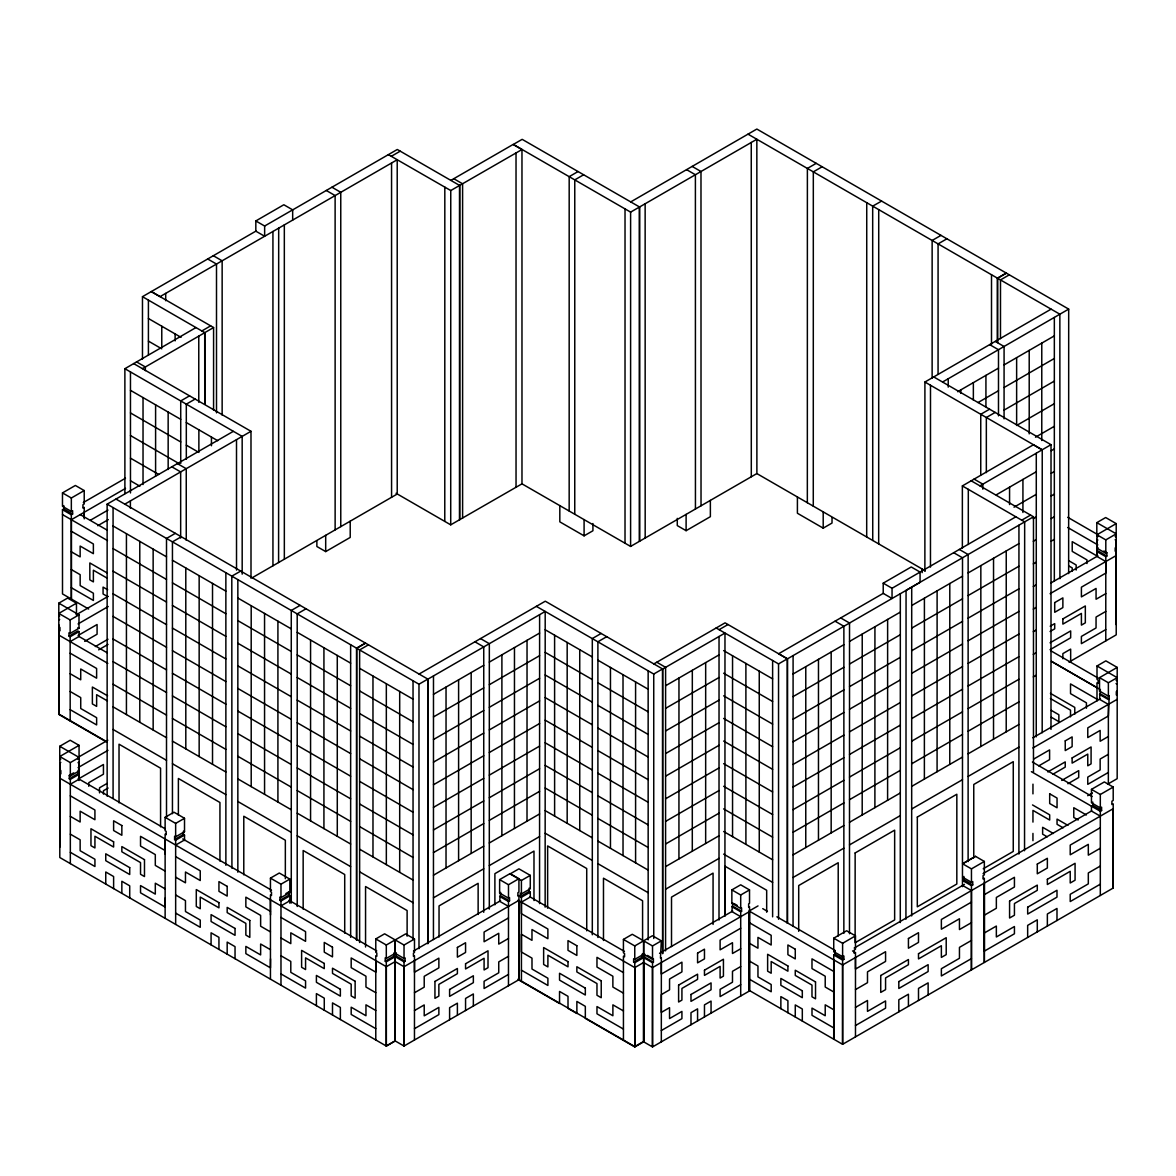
<?xml version="1.0" encoding="UTF-8"?>
<svg xmlns="http://www.w3.org/2000/svg" width="1176" height="1176" viewBox="0 0 1176 1176"><rect width="100%" height="100%" fill="white"/><g stroke="black" fill="none" stroke-linecap="round" stroke-linejoin="round"><path stroke-width="1.5" d="M142.472 359.121L142.472 296.675L256.177 230.966M148.411 355.034L148.411 300.101M161.773 347.082L161.773 326.222M175.121 340.878L175.121 333.925M252.311 577.695L397.223 494.038L397.209 159.745L160.054 296.631L151.234 291.545L213.591 327.545L204.771 332.646L204.756 404.265L204.712 332.705L142.428 368.647M213.576 410.189L213.591 327.545M508.473 985.738L508.488 901.507L509.531 900.904L509.531 897.553L508.488 898.155L499.624 893.04L499.624 879.619L510.075 873.592L518.925 878.692L518.925 892.114L517.881 892.716L517.881 896.083L518.925 895.48L518.925 979.696L404.03 1046.037L395.165 1040.922L395.18 956.705M396.224 956.103L396.224 952.751L386.301 958.44L385.243 957.823L385.243 961.189L386.301 961.792L396.224 956.103L405.073 961.218L404.03 961.821L404.03 1046.052L404.03 966.716L395.165 961.6L386.301 966.687L386.301 1046.037L395.165 1040.922L395.151 956.676M405.073 961.218L405.073 957.867L404.03 958.469L404.03 945.048L384.625 933.817L375.776 938.933L375.776 952.354L376.82 952.957L376.82 956.323L375.776 955.706L375.776 972.155L351.183 957.955L351.183 967.672L365.956 976.212L365.956 987.032L375.776 992.691M414.466 1040.01L414.481 960.674M375.776 938.933L386.301 945.019L405.632 933.906L414.481 939.007L414.481 952.428L413.438 953.03L413.438 956.397L414.481 955.794L414.481 972.229L438.868 958.146L438.868 967.863L424.213 976.33L424.213 987.149L414.481 992.764M427.858 943.622L427.902 679.14L545.194 611.447L545.149 907.152M433.444 939.506L433.488 675.921M439.03 937.037L439.045 905.902L478.132 883.323L478.132 914.472M444.778 521.409L444.822 187.116M446.027 867.947L446.042 687.063M449.6 1019.739L449.6 1007.67L457.39 1003.172L457.39 1015.226M521.982 483.836L450.717 524.834L450.761 190.541L521.968 149.543L521.982 483.836L630.601 546.428L756.888 473.546L756.844 139.253L639.553 206.991L522.159 139.341L513.324 144.428L630.615 212.121L639.45 207.035L639.435 541.327M458.596 860.7L458.611 679.816M459.537 519.733L459.581 185.455M465.564 1010.522L465.564 998.453L473.355 993.955L473.355 1006.009M471.164 853.438L471.179 672.554M483.718 912.297L483.748 646.903L474.928 641.817M489.304 909.077L489.334 643.684L480.514 638.583M494.89 904.8L494.89 873.665L533.992 851.086L533.977 900.551M499.624 893.04L500.667 892.437L499.624 901.286L508.488 906.387M501.873 835.71L501.902 654.826M508.488 898.155L508.488 884.734L518.925 878.692M514.441 828.463L514.471 647.579M527.01 821.201L527.039 640.317M539.563 903.624L539.608 614.666M559.82 505.577L559.82 521.85L584.09 535.844L592.924 530.758L592.924 523.526M569.169 510.972L569.184 176.665L578.004 171.564M574.755 514.191L574.77 179.884L583.59 174.798M584.09 535.844L584.09 519.586M625.015 543.209L625.029 208.902M630.601 546.428L630.615 212.121M740.704 996.013L740.704 911.782L741.586 911.282L741.586 907.931L740.704 908.431L731.854 903.315L731.854 889.894L740.674 884.808L749.524 889.923L749.524 903.344L748.642 903.844L748.642 907.21L749.524 906.696L749.524 990.927L652.518 1046.934L643.654 1041.818L643.654 957.602L643.639 1041.833L634.79 1046.934L585.339 1018.387L585.325 1006.333L576.872 1001.438L576.872 1013.506L568.008 1008.391L568.008 996.322L559.541 991.442L559.541 1003.495L518.601 979.858M643.654 954.25L643.654 940.829L643.625 954.25L634.761 959.366L633.629 958.705L633.629 962.071L634.761 962.718L644.536 957.088L653.4 962.203L652.518 962.718L642.493 956.955L633.629 962.071M644.536 957.088L644.536 953.736M652.518 962.718L652.504 1046.949L652.504 967.613L643.639 962.497L634.775 967.598L634.79 1046.596L643.639 1041.48M642.493 956.955L642.493 953.589L652.518 959.366L652.518 945.945L661.338 940.844L652.474 935.728L634.761 945.945L623.427 939.403L632.276 934.288L652.518 945.945M653.4 962.203L653.4 958.852L647.491 955.441M661.324 1041.848L661.338 962.512M661.338 940.844L660.456 958.131L661.338 957.617L661.338 974.066L681.933 962.174L681.933 971.89L669.556 979.035L669.556 989.854L661.338 994.602L661.338 1012.389L669.556 1007.656L669.541 1018.563L681.918 1011.419L681.918 1018.651L661.324 1030.543M724.93 915.913L724.975 633.07L662.676 669.026L662.661 953.692L662.558 668.938L545.282 601.201L419.068 674.054M665.572 950.855L665.601 667.336L656.781 662.235M671.511 946.577L671.511 897.112L713.068 873.121L713.068 924.424M678.934 858.906L678.964 678.023M690.988 1024.722L690.988 1012.668L697.574 1008.861L697.574 1020.93M692.296 851.203L692.326 670.32M704.468 1016.946L704.468 1004.877L711.054 1001.085L711.054 1013.139M705.659 843.486L705.673 662.602M719.006 920.014L719.036 636.495M731.854 903.315L732.736 902.815L731.854 911.562L740.704 916.677M740.704 908.431L740.704 895.01L749.524 889.923M883.558 593.189L778.615 653.753L787.45 658.854L787.405 923.336L787.376 658.81L725.077 622.854L653.856 663.925M793.05 926.423L793.094 655.591M797.416 496.992L797.402 513.25L823.2 528.142L832.02 523.055L832.035 517.631M798.695 931.333L798.71 885.543L838.209 862.728L838.209 936.008M805.766 847.543L805.78 666.66M807.339 502.725L807.383 168.433L816.203 163.346M813.278 506.15L813.322 171.858L822.142 166.772M818.467 840.223L818.481 659.339M823.2 528.142L823.2 511.883M831.167 832.887L831.182 652.004M758.02 905.917L749.171 911.033L749.171 990.368L842.589 1044.303L842.604 960.072L843.883 959.337L843.883 955.97L842.604 956.72L833.74 951.605L835.033 950.87L835.033 954.221L833.74 954.956L833.74 1039.187L833.725 959.851M833.74 951.605L833.74 938.183L846.632 930.745L855.481 935.861L855.481 949.282L854.202 950.017L854.188 953.383L855.481 952.633L852.527 950.928M842.604 956.72L842.604 943.299L833.74 938.183M843.853 933.362L843.883 626.279L835.063 621.178M849.484 933.729L849.528 623.015L840.708 617.929M855.481 1036.864L855.481 957.529M855.481 952.633L855.481 969.083L885.572 951.707L885.572 961.424L867.491 971.861L867.491 982.68L855.481 989.604M862.199 814.968L862.228 634.085M866.697 537.006L866.741 202.713M872.739 540.475L872.68 206.138L881.603 201.096M874.9 807.647L874.929 626.764M878.678 543.9L878.722 209.607M787.45 658.854L920.073 582.311L920.073 572.08L911.238 566.979L883.22 583.164L883.22 593.395L892.04 598.481L892.055 588.265L1015.77 516.867M887.601 800.312L887.63 619.429M898.817 1011.845L898.817 999.776L908.431 994.22L908.431 1006.288M900.287 922.543L900.331 593.704M905.932 919.206L906.064 590.367L1033.483 516.779L971.111 480.764M911.665 915.942L911.709 587.118M918.5 1000.467L918.5 988.413L928.129 982.857L928.129 994.911M922.175 572.639L922.175 569.022M924.38 779.071L924.409 598.187M924.88 571.213L924.909 382.024L1051.109 309.141M930.466 567.097L930.495 385.258M932.127 378.216L932.142 240.463L940.976 235.376M937.081 771.735L937.11 590.852M938.066 374.306L938.08 243.902L946.915 238.801M948.223 387.125L948.223 378.76M949.782 764.4L949.796 583.516M960.792 393.372L960.792 389.903M962.365 548.369L962.365 485.923L1033.395 444.807L1042.23 449.908L1042.186 732.751M962.468 886.63L962.512 557.791L953.677 552.691M963.894 879.81L963.894 876.458L962.6 877.193L971.464 882.309L972.743 881.574L972.743 884.925L971.45 885.675L962.6 880.559L963.894 879.81L972.743 884.925M968.113 861.611L968.142 554.543L959.322 549.442M968.304 544.459L968.304 489.348M971.45 885.675L971.45 969.891L971.45 890.555L962.585 885.44M971.464 882.309L971.45 868.888L962.6 863.787L975.492 856.334L984.341 861.449L984.341 874.87L983.048 875.62L983.048 878.972L984.341 878.222L984.341 962.453L984.327 883.117L984.341 950.767M973.361 400.031L973.361 382.641M973.757 857.76L973.757 784.48L1013.271 761.666L1013.256 851.439L983.239 868.77M980.755 474.898L980.755 414.29L989.589 409.189M980.828 746.481L980.843 565.612M982.857 489.187L982.857 484.174L974.037 479.073M985.929 406.69L985.929 375.379M986.341 472.62L986.341 417.509L995.175 412.423M991.5 344.553L991.515 274.758M993.529 739.16L993.544 558.277M997.439 342.466L997.454 278.183L1006.274 273.082M997.571 342.525L997.571 278.227L1006.391 273.141M998.483 415.848L998.497 349.728L989.663 344.627M1000.482 338.688L1000.497 279.917L1009.317 274.831M1004.069 418.818L1004.083 346.494L995.249 341.407M1006.215 731.825L1006.244 550.941M1009.567 504.548L1009.567 487.158M1016.637 357.636L1016.637 425.462L1054.343 403.691M1018.901 854.055L1018.945 525.216M1022.929 512.486L1022.929 479.44M1024.546 850.718L1024.663 521.879L962.365 485.923M1027.662 937.434L1027.662 925.38L1037.291 919.823L1037.291 931.877M1029.206 433.87L1029.206 350.389M1032.94 840.649L1032.954 833.402M1032.954 822.097L1032.954 810.396L1049.683 820.054L1049.683 814.836L1032.528 804.943M1032.954 793.873L1032.969 784.157M1033.469 772.103L1033.483 516.779M1036.247 736.852L1036.291 453.333M1041.774 440.515L1041.774 343.127M1047.36 926.056L1047.36 914.002L1056.989 908.445L1056.989 920.499M1050.991 729.37L1051.021 444.675L933.729 376.937M1054.328 581.032L1054.343 317.476M1059.914 578.71L1059.855 314.198L748.01 134.152L630.718 201.904M1062.869 658.78L1062.869 653.606L1070.66 649.108L1070.66 661.162M1068.646 573.594L1068.69 309.112L756.844 129.051L748.01 134.152M1070.513 716.845L1070.513 710.157L1050.403 698.544M1074.776 714.17L1074.776 707.408L1050.403 693.34M1086.418 708.231L1086.433 702.822L1070.527 693.649L1070.527 683.932L1096.987 699.205M749.185 990.368L749.171 979.064L771.191 991.765L771.191 984.533L757.961 976.888L757.961 965.981L749.171 960.91L749.171 943.123L757.947 948.194L757.947 937.375L771.177 945.019L771.177 935.302L749.171 922.587L749.171 911.033L842.589 964.967L842.604 1044.303L1113.202 888.042L1113.202 803.825L1111.908 804.56L1111.908 801.209L1113.202 800.459L1113.202 787.053L1104.352 781.937L1091.46 789.375L1091.46 802.796L1100.31 807.912L1101.603 807.162L1101.603 810.514L1100.31 811.264L1031.381 771.691M1101.603 810.514L1092.754 805.398L1092.754 802.047M1103.897 551L1106.851 552.705L1106.851 556.057L1097.987 550.941L1096.943 551.544L1096.943 556.439L1105.793 561.54L1105.778 640.891M1106.851 552.705L1105.807 553.308L1096.943 548.192L1096.943 534.771L1116.2 523.614L1105.675 517.528L1096.811 522.644L1096.811 536.065L1097.87 536.668M1096.987 700.955L1097.002 682.756L1098.134 683.418L1098.134 680.051L1097.002 679.405L1097.002 665.984L1105.852 660.868L1117.2 667.409L1117.171 778.674L1107.63 784.186M1108.365 736.499L1100.148 741.247L1100.148 730.428L1087.771 737.572L1087.785 727.856L1108.38 715.978L1109.262 695.663L1108.38 696.177L1099.516 691.062L1100.398 690.547L1099.516 699.308L1108.38 704.409L1108.351 783.76M1099.516 691.062L1099.531 677.641L1117.2 667.409M1100.31 895.48L1100.31 811.264M1100.31 807.912L1100.31 794.491L1091.46 789.375M1106.851 556.057L1105.807 556.66L1105.793 573.109L1081.405 587.177L1081.405 596.894L1096.061 588.441L1096.061 599.245L1105.793 593.63M1105.807 553.308L1105.807 539.887L1116.245 533.845L1107.395 528.744M1108.38 696.177L1108.38 682.756L1117.2 677.655L1097.002 665.984M1116.245 533.845L1116.215 634.864L1068.999 662.117M78.983 780.497L79.057 767.017M84.187 517.293L84.231 512.236M165.125 906.652L165.199 898.038M270.451 967.451L270.524 958.837M255.824 220.941L264.644 226.027L264.644 236.258L255.824 231.172L255.824 220.941L283.842 204.756L292.662 209.857L292.677 220.088M264.644 226.027L292.662 209.857M292.956 209.725L397.297 149.484L459.684 185.485L459.698 519.792M391.387 156.261L400.222 151.175M450.849 180.398L513.148 144.442L521.968 149.543M124.891 493.597L124.877 368.705L195.892 327.604M201.846 330.956L210.666 325.855M189.556 395.842L180.722 400.942L180.737 463.388M195.142 399.061L186.308 404.162L186.322 459.257M72.618 514.044L63.769 508.929L62.475 509.678L71.339 514.794L72.618 514.044L72.618 510.693L71.339 511.428L62.475 506.327L62.475 492.906L75.367 485.467L84.216 490.568L84.216 503.99L82.937 504.739L82.937 508.091L84.216 507.356L84.231 518.851M62.475 492.906L71.339 498.007L84.216 490.568M83.32 502.549L125.494 478.206M125.523 488.393L71.354 519.719L71.368 599.054M107.148 796.167L107.134 504.151L233.274 431.371M90.567 520.145L107.986 510.075M133.594 363.56L250.988 431.298L124.803 504.151M97.74 525.716L108.295 519.616M175.327 533.345L166.507 538.446L166.507 817.599M106.707 742.056L58.844 714.42L58.8 603.156L67.62 598.07L76.469 603.185L76.469 614.93M181.266 536.77L172.446 541.871L172.446 813.689M76.469 603.185L58.8 613.416L70.148 619.958L70.148 633.379L78.998 628.263L78.998 614.842L58.8 603.156M58.8 616.591L59.682 616.077M58.8 619.943L59.682 619.429M76.308 614.739L108.118 596.379M70.148 619.958L78.998 614.842M78.072 623.927L108.236 606.522M70.178 720.962L70.148 636.745L69.017 636.084L77.866 630.968L78.998 631.63L78.998 636.51L70.148 641.626M70.148 636.745L78.998 631.63M78.072 635.496L97.079 624.515L97.079 634.231L84.701 641.376M95.344 646.55L107.986 639.244M98.652 649.843L108.03 644.433M240.727 571.095L231.804 576.152L231.922 868.211M316.873 541.078L316.873 546.502L325.693 551.588L350.213 537.432L350.213 521.174M300.101 605.375L291.266 610.476L291.281 903.05M60.799 759.093L59.755 759.696L59.755 746.275L70.192 740.248L79.057 745.349L79.057 758.77L78.013 759.373M306.039 608.8L297.205 613.901L297.219 906.475M79.057 745.349L68.605 751.39L59.755 746.275M395.165 1040.907L386.301 1046.037L59.8 857.524L59.8 756.506L68.649 751.405L79.189 757.476L79.189 770.897L70.325 776.013L69.281 775.41L69.281 778.762L70.325 779.365L79.189 774.264L79.189 779.144L70.325 784.26M60.799 762.445L59.755 763.048L59.77 847.293M78.028 757.388L107.795 740.204M59.8 756.506L70.325 762.592L79.189 757.476M78.013 762.739L79.057 762.136L79.057 778.585L103.444 764.503L103.444 774.205L88.788 782.672L88.788 786.288M78.072 767.619L107.972 750.347M69.281 775.41L73.706 772.852M69.281 778.762L78.13 773.646L79.189 774.264M107.016 783.466L99.519 787.788L99.534 792.859M108.089 788.052L103.459 790.728L103.459 794.079M368.441 644.83L359.621 649.931L359.621 942.49M165.125 918.338L165.125 834.093L166.169 834.71L166.169 831.344L165.125 830.741L165.125 817.32L173.974 812.204L184.514 818.29L184.514 831.711L175.65 836.827L174.607 836.21L174.607 839.576L175.65 840.178L175.665 924.424M175.65 836.827L175.65 823.391L184.514 818.29M418.994 948.679L418.979 684.212L427.814 679.111L427.814 943.578M1068.69 309.112L942.637 381.98M677.273 518.366L677.273 525.584L686.108 530.685L710.377 516.676L710.363 500.403M174.607 839.576L183.456 834.46L183.456 831.094L184.514 831.711M175.65 840.178L184.514 835.063L183.456 834.46M433.474 694.325L483.748 665.307M489.334 662.088L539.593 633.07M957.646 391.711L998.497 368.117M1004.083 364.898L1054.343 335.866M175.65 845.074L184.514 839.958M433.474 716.934L483.748 687.916M489.334 684.697L539.593 655.679M978.065 402.53L998.497 390.726M1004.083 387.507L1054.343 358.474M601.127 633.467L592.307 638.568L592.307 934.758M606.713 636.686L597.893 641.787L597.893 937.478M433.474 739.542L483.748 710.524M489.334 707.305L539.593 678.287M1004.069 410.115L1054.343 381.083M433.474 762.151L483.733 733.133M489.319 729.914L539.593 700.896M270.451 979.152L270.451 894.907L271.494 895.509L271.494 892.158L270.451 891.54L270.451 878.119L279.3 873.018L289.825 879.104L289.84 892.525L280.976 897.626L279.932 897.023L279.932 900.375L280.976 900.992L280.976 985.223M433.474 784.76L483.733 755.756M489.319 752.522L539.593 723.519M1035.497 437.193L1054.343 426.3M719.183 629.63L728.003 624.544M280.976 897.626L280.976 884.205L289.84 879.089M536.359 606.346L653.738 674.039L662.558 668.938M979.931 485.864L1051.021 444.675M433.459 807.368L483.733 778.365M489.319 775.131L539.578 746.128M1051.197 450.731L1054.343 448.909M285.827 893.613L288.781 891.908L289.84 892.525M279.932 900.375L288.781 895.259L288.781 891.908L288.781 895.274L289.84 895.877M280.976 900.992L289.84 895.877L289.84 903.197M280.976 905.873L289.84 900.772M665.601 685.74L719.036 654.9M996.219 494.861L1036.291 471.738M433.459 829.977L483.733 800.974M489.319 797.74L539.578 768.737M1051.197 473.34L1054.343 471.517M665.601 708.349L719.036 677.508M1014.021 507.194L1036.276 494.346M433.459 852.6L483.733 823.582M489.319 820.363L539.578 791.345M1051.197 495.949L1054.343 494.126M1021.738 520.189L1030.558 515.088M716.14 627.969L778.541 663.911L787.376 658.81M665.601 730.957L719.021 700.117M1033.307 518.66L1036.276 516.955M433.459 875.209L483.718 846.191M489.304 842.972L539.578 813.954M1051.197 518.557L1054.343 516.749M793.08 673.995L843.883 644.683M849.528 641.42L900.316 612.108M911.709 605.508L962.497 576.196M968.142 572.933L1018.945 543.621M665.601 753.566L719.021 722.725M1033.307 541.283L1036.276 539.563M433.459 897.817L483.718 868.799M489.304 865.58L539.578 836.562M1051.197 541.166L1054.343 539.358M911.709 628.116L962.497 598.805M968.142 595.541L1018.945 566.229M793.08 696.604L843.883 667.292M849.528 664.028L900.316 634.717M1033.307 563.892L1036.276 562.172M665.587 776.175L719.021 745.334M793.08 719.212L843.883 689.9M849.528 686.637L900.316 657.325M911.694 650.725L962.497 621.413M968.142 618.15L1018.93 588.838M404.03 945.048L414.481 939.007M521.409 880.486L530.273 875.37L518.925 868.829L510.075 873.944L521.409 880.486L521.409 893.907L530.273 888.791L530.273 875.37M1096.943 548.192L1097.987 547.59M1033.307 586.501L1036.276 584.781M665.587 798.783L719.021 767.943M385.243 961.189L394.107 956.073L394.107 952.722L404.03 958.469M413.452 951.046L500.608 900.698M1050.712 583.105L1097.928 555.851M1116.245 547.266L1115.201 547.869L1115.201 551.235L1116.245 550.633M521.424 970.185L547.898 985.459L547.898 978.226L531.993 969.039L531.993 958.131L521.424 952.031L521.424 934.244L531.978 940.33L531.978 929.525L547.884 938.713L547.884 928.996L521.424 913.708L521.409 897.259L520.277 896.612L529.141 891.496L529.141 888.145M521.409 897.259L530.273 892.143L529.141 891.496M793.08 741.821L843.868 712.509M849.513 709.246L900.316 679.934M911.694 673.348L962.497 644.022M968.142 640.773L1018.93 611.447M404.03 966.716L518.91 900.36L518.925 979.696M1050.124 593.674L1116.23 555.528M1033.292 609.109L1036.262 607.389M665.587 821.392L719.021 790.566M508.473 917.956L484.086 932.039L484.086 941.755L498.742 933.288L498.742 944.093L508.473 938.477M793.08 764.429L843.868 735.118M849.513 731.854L900.316 702.542M911.694 695.957L962.497 666.63M968.142 663.382L1018.93 634.055M665.587 844L719.006 813.175M1033.292 631.718L1036.262 630.013M1050.212 626.205L1054.71 623.618L1054.71 628.822L1050.08 631.497M793.065 787.053L843.868 757.726M849.513 754.477L900.302 725.151M911.694 718.565L962.482 689.239M968.127 685.99L1018.93 656.664M1050.08 642.802L1070.675 630.924L1070.66 637.789L1050.08 649.681M414.481 1010.566L424.213 1004.936L424.213 1015.843L438.868 1007.391L438.868 1014.623L414.466 1028.706M508.473 956.279L498.742 961.894L498.742 972.802L484.086 981.269L484.086 988.502L508.473 974.419M1105.793 611.432L1096.061 617.047L1096.047 627.955L1081.391 636.422L1081.391 643.654L1105.778 629.586M665.587 866.624L719.006 835.783M1033.292 654.326L1036.262 652.621M793.065 809.661L843.868 780.335M849.513 777.086L900.302 747.76M911.694 741.174L962.482 711.847M968.127 708.599L1018.93 679.272M665.572 889.232L719.006 858.392M1033.292 676.935L1036.262 675.23M793.065 832.27L843.868 802.943M849.513 799.695L900.302 770.368M911.679 763.783L962.482 734.471M968.127 731.207L1018.916 701.896M793.065 854.878L843.853 825.567M849.498 822.303L900.302 792.977M911.679 786.391L962.482 757.079M968.127 753.816L1018.916 724.504M659.545 953.31L732.707 911.062M1032.851 737.793L1100.368 698.809M793.065 877.487L843.853 848.175M849.498 844.912L900.302 815.6M911.679 809L962.482 779.688M968.127 776.425L1018.916 747.113M652.518 959.366L653.4 958.852M1117.2 691.076L1116.318 691.591L1116.318 694.942L1117.2 694.443M1032.895 747.98L1117.185 699.323M652.504 967.613L749.509 911.576L749.524 990.912M740.704 928.232L720.109 940.124L720.109 949.84L732.486 942.696L732.486 953.501L740.704 948.767M1033.748 759.049L1049.595 749.906L1049.595 759.622L1038.761 765.87M1047.845 771.926L1065.236 761.901L1065.236 767.105L1052.711 774.337M1061.737 780.438L1078.715 770.633L1078.701 777.512L1067.896 783.745M740.704 966.554L732.486 971.303L732.486 982.21L720.109 989.354L720.109 996.601L740.704 984.709M1108.365 754.301L1100.148 759.049L1100.148 769.957L1087.771 777.101L1087.771 784.333L1108.365 772.456M962.6 863.787L975.492 856.334M1087.682 795.696L1092.445 792.947M842.604 943.299L855.481 935.861M971.45 868.888L984.341 861.449M1100.31 794.491L1113.202 787.053M1092.754 805.398L1091.46 806.148L1091.46 811.043L1100.31 816.144M854.202 948.032L964.452 884.367M983.062 873.621L1091.725 810.867M842.589 964.967L1113.187 808.706L1113.202 888.042M971.45 902.11L941.373 919.485L941.373 929.202L959.454 918.765L959.454 929.569L971.45 922.645M984.341 894.671L1014.432 877.296L1014.432 887.013L996.351 897.45L996.351 908.269L984.341 915.207M1100.31 827.713L1070.219 845.088L1070.219 854.79L1088.314 844.353L1088.314 855.173L1100.31 848.234M855.481 1007.406L867.491 1000.467L867.491 1011.375L885.572 1000.938L885.572 1008.17L855.481 1025.545M971.45 940.433L959.454 947.371L959.454 958.278L941.373 968.715L941.373 975.962L971.45 958.587M984.341 932.994L996.351 926.056L996.351 936.978L1014.432 926.526L1014.432 933.773L984.341 951.149M1100.31 866.036L1088.314 872.96L1088.314 883.867L1070.219 894.319L1070.219 901.551L1100.31 884.176M692.164 166.419L700.984 171.505L701.028 505.798M686.578 169.638L695.398 174.739L695.442 509.017M924.909 382.024L1042.201 449.761M1096.811 522.644L1107.351 528.715M1115.142 536.418L1116.2 537.035L1116.2 523.614M1115.142 539.784L1116.2 540.387L1116.2 624.632M1067.749 517.308L1097.767 534.639M1096.943 534.771L1105.807 539.887M1097.87 540.034L1096.811 539.416L1096.811 555.866L1072.218 541.666L1072.218 551.382L1087.006 559.923L1087.006 563.524M1067.735 527.51L1097.84 544.9M453.774 178.708L462.594 183.809L462.609 518.101M1096.943 551.544L1105.807 556.66M388.374 154.644L450.761 190.541M1068.631 560.629L1076.172 564.98L1076.172 570.051M1069.102 566.112L1072.218 567.905L1072.218 571.242M331.941 187.219L340.761 192.32L340.775 526.613M326.296 190.483L335.116 195.569L335.131 529.876M1116.053 680.184L1117.185 680.845M757.05 473.678L925.218 570.772M1116.053 683.535L1117.185 684.197M1099.531 677.641L1108.38 682.756M1050.903 650.828L1098.237 678.155M1097.002 687.651L1051.476 661.368L1100.427 689.65M1100.398 693.899L1109.262 699.014M1099.516 694.413L1108.38 699.529M883.22 583.164L892.055 588.265M1051.285 710.363L1058.87 714.743L1058.856 721.623L1051.285 717.242M213.312 255.706L222.146 260.807L222.146 415.099M207.667 258.97L216.502 264.056L216.502 412.835M1032.381 762.033L1092.078 796.505M1086.345 814.983L1073.776 807.721L1073.776 817.438L1078.172 819.981M1067.955 825.39L1057.048 819.099L1057.048 824.303L1063.119 827.816M142.472 296.675L204.771 332.646M1053.358 833.49L1042.642 827.301L1042.627 834.166L1047.228 836.827M148.411 318.505L181.06 337.35M723.637 650.607L772.617 678.875M148.411 341.113L161.773 348.831M723.637 673.216L772.617 701.499M396.062 493.273L450.717 524.834M723.637 695.825L772.617 724.107M136.519 361.87L145.354 366.971L145.354 370.646M124.877 368.705L242.168 436.399L242.183 574.153M723.637 718.448L772.617 746.716M130.463 390.329L180.722 419.332M186.308 422.566L217.722 440.691M545.179 629.748L592.307 656.958M597.893 660.192L648.152 689.21M723.637 741.056L772.617 769.339M130.463 412.938L180.737 441.955M186.308 445.175L198.876 452.422L198.876 429.813M545.179 652.357L592.307 679.566M597.893 682.8L648.152 711.818M723.637 763.665L772.617 791.948M130.463 435.546L179.164 463.653M545.179 674.965L592.307 702.175M597.893 705.409L648.152 734.427M177.414 463.609L186.249 468.695L186.249 540.328M171.828 466.828L180.663 471.914L180.663 538.049M723.637 786.288L772.617 814.556M130.463 458.155L158.745 474.472M545.179 697.574L592.307 724.784M597.893 728.018L648.152 757.035M723.637 808.897L772.617 837.165M130.477 480.764L139.9 486.202M545.179 720.182L592.307 747.392M597.893 750.626L648.152 779.659M723.637 831.505L772.617 859.788M545.179 742.791L592.307 770.001M597.893 773.235L648.167 802.267M115.983 499.065L427.902 679.14M723.637 854.114L772.617 882.397M107.134 504.151L418.979 684.212M545.179 765.4L592.307 792.609M597.893 795.843L648.167 824.876M113.072 525.981L166.507 556.836M172.446 560.276L225.865 591.131M237.846 598.025L291.266 628.881M297.205 632.306L350.639 663.161M359.621 668.321L413.041 699.176M731.854 889.894L740.704 895.01M80.218 514.603L106.928 530.009M762.739 908.636L767.443 911.371M776.88 916.81L834.989 950.37M835.033 954.221L843.883 959.337M545.179 788.008L592.307 815.218M597.893 818.452L648.167 847.484M833.74 954.956L842.604 960.072M62.49 514.588L107.486 540.578M734.206 903.668L737.161 905.373M732.736 906.167L741.586 911.282M113.072 548.589L166.507 579.445M172.446 582.884L225.865 613.74M237.846 620.634L291.266 651.489M297.205 654.914L350.639 685.77M359.621 690.929L413.041 721.785M731.854 906.681L740.704 911.782M71.368 531.273L93.374 543.974L93.374 553.69L80.144 546.061L80.159 556.88L71.368 551.809M833.99 971.582L811.984 958.866L811.984 968.583L825.214 976.212L825.214 987.032L833.99 992.103M545.179 810.617L592.307 837.827M597.893 841.06L648.167 870.093M113.072 571.198L166.507 602.053M172.446 605.493L225.865 636.348M237.846 643.243L291.281 674.098M297.205 677.523L350.639 708.378M359.621 713.553L413.041 744.408M106.987 572.859L89.832 562.951L89.846 579.856L93.389 581.899L93.374 570.213L107.06 578.107M545.179 833.225L592.307 860.435M597.893 863.669L648.167 892.702M107.663 589.764L103.062 587.103L103.076 593.983L107.663 596.629M71.383 569.596L80.159 574.667L80.159 585.575L93.389 593.219L93.389 600.451L71.383 587.75M834.005 1009.89L825.214 1004.818L825.214 1015.741L811.999 1008.097L811.999 1015.329L834.005 1028.044M113.072 593.807L166.507 624.662M172.446 628.102L225.865 658.957M237.846 665.851L291.281 696.707M297.205 700.132L350.639 730.987M359.621 736.161L413.055 767.017M113.072 616.415L166.507 647.27M172.446 650.71L225.865 681.565M237.846 688.46L291.281 719.315M297.205 722.74L350.639 753.595M359.621 758.77L413.055 789.625M88.656 609.021L62.504 593.924L62.475 509.678M113.072 639.024L166.507 669.879M172.446 673.319L225.88 704.174M237.846 711.068L291.281 741.924M297.219 745.349L350.639 776.204M359.621 781.378L413.055 812.234M77.866 627.616L78.998 628.263M78.733 636.334L107.251 652.827M530.023 896.891L624.441 951.413M499.624 879.619L508.488 884.734M58.815 626.837L59.947 627.499L59.947 630.851L58.815 630.189M70.148 633.379L69.017 632.732L69.017 636.084M521.409 893.907L520.277 893.26L520.277 896.612M113.072 661.647L166.507 692.502M172.446 695.927L225.88 726.783M237.846 733.677L291.281 764.532M297.219 767.957L350.639 798.813M359.621 803.987L413.055 834.842M58.829 635.084L107.81 663.367M518.013 900.184L634.775 967.598M500.667 895.789L509.531 900.904M499.624 896.391L508.488 901.507M70.148 653.18L96.623 668.468L96.623 678.185L80.718 668.997L80.718 679.816L70.163 673.716M623.442 972.625L596.967 957.337L596.967 967.054L612.872 976.227L612.872 987.046L623.442 993.147M113.087 684.256L166.507 715.111M172.446 718.536L225.88 749.391M237.846 756.286L291.281 787.141M297.219 790.566L350.639 821.421M359.621 826.596L413.055 857.451M107.604 695.825L92.375 687.034L92.375 703.924L96.638 706.394L96.638 694.693L107.457 700.94M113.087 706.864L166.507 737.72M172.446 741.145L225.88 772M237.846 778.894L291.281 809.75M297.219 813.175L350.639 844.03M359.621 849.204L413.055 880.06M70.163 691.503L80.732 697.603L80.732 708.511L96.638 717.698L96.638 724.93L70.178 709.657M623.442 1010.934L612.887 1004.848L612.887 1015.755L596.982 1006.568L596.982 1013.8L623.442 1029.088M359.621 871.813L413.055 902.668M113.087 729.473L166.507 760.328M172.446 763.753L225.88 794.608M237.846 801.503L291.281 832.358M297.219 835.783L350.639 866.638M106.178 741.409L58.844 714.067L58.815 624.853M518.013 979.167L634.79 1046.596M165.125 817.32L175.65 823.406M270.451 878.119L280.976 884.205M79.189 770.897L78.13 770.295L78.13 773.646M394.107 956.073L404.03 961.821M78.16 778.556L165.331 828.889M182.765 838.958L271.524 890.203M288.958 900.257L376.732 950.928M59.8 769.942L60.843 770.545L60.843 773.896L59.8 773.293M59.785 778.189L386.301 966.687M70.325 795.814L94.918 810.014L94.918 819.731L80.144 811.205L80.144 822.009L70.325 816.35M165.125 850.542L140.532 836.342L140.532 846.058L155.305 854.599L155.305 865.404L165.125 871.078M175.65 856.628L200.243 870.828L200.243 880.545L185.47 872.004L185.47 882.823L175.65 877.164M270.451 911.356L245.857 897.156L245.857 906.872L260.631 915.398L260.631 926.218L270.451 931.877M280.976 917.442L305.569 931.642L305.569 941.344L290.795 932.818L290.795 943.637L280.976 937.963M70.325 834.152L80.144 839.811L80.144 850.733L94.933 859.259L94.933 866.506L70.34 852.306M165.125 888.865L155.305 883.205L155.305 894.113L140.532 885.587L140.532 892.819L165.125 907.019M175.65 894.965L185.47 900.625L185.47 911.532L200.258 920.073L200.258 927.305L175.65 913.105M270.451 949.679L260.631 944.019L260.631 954.927L245.857 946.401L245.857 953.633L270.451 967.833M280.976 955.765L290.795 961.439L290.795 972.346L305.569 980.872L305.569 988.119L280.976 973.919M375.776 1010.493L365.956 1004.818L365.956 1015.741L351.183 1007.2L351.183 1014.447L375.776 1028.647M1096.811 544.312L1096.87 556.101M375.776 960.601L375.776 1039.952M270.451 899.787L270.524 914.957M165.125 838.988L165.199 854.143M634.761 945.945L634.761 959.366M634.761 962.718L634.79 1046.934M623.427 939.403L623.427 952.825L624.559 953.471L624.559 956.823L623.427 956.176L623.442 1040.392M530.273 892.143L530.273 897.038L521.409 902.154L521.438 981.49M71.339 498.007L71.339 511.428M71.339 514.794L71.383 599.054M63.769 505.577L63.769 508.929M833.99 960.013L834.005 1039.349M802.311 1021.047L802.311 1008.993L795.27 1004.921L795.27 1016.99M787.905 1012.727L787.905 1000.673L780.864 996.616L780.864 1008.67M778.541 663.911L778.556 919.235M772.617 660.486L772.617 916.839M766.678 912.253L766.678 890.276L725.122 866.286L725.136 915.751M759.255 671.173L759.27 852.071M751.258 142.487L751.302 476.765M745.893 663.455L745.907 844.353M732.545 655.752L732.545 836.65M686.108 514.412L686.108 530.685M653.738 674.039L653.753 938.507M648.152 670.82L648.167 939.815M645.139 203.771L645.183 538.049M643.639 962.482L643.654 1041.818M642.581 941.079L642.581 900.772L603.479 878.193L603.479 940.477M642.581 953.898L642.581 957.573M639.553 206.991L639.597 541.283M635.584 681.962L635.599 862.831M623.015 674.701L623.03 855.569M610.462 667.439L610.462 848.322M586.736 930.804L586.721 868.52L547.634 845.941L547.634 908.225M579.739 649.696L579.739 830.579M567.17 642.449L567.17 823.318M554.602 635.187L554.616 816.056M516.029 152.968L516.043 487.261M413.041 680.786L413.055 938.918M407.116 936.184L407.116 910.547L365.56 886.542L365.56 947.003M399.693 691.473L399.693 872.342M391.564 162.994L391.579 497.301M386.331 683.756L386.345 864.625M386.301 945.019L386.301 958.44M386.301 961.792L386.301 1046.037M372.968 676.038L372.983 856.922M350.639 644.757L350.654 937.331M344.715 933.141L344.715 874.518L303.158 850.513L303.158 909.136M340.364 1019.504L340.364 1007.45L332.499 1002.908L332.499 1014.962M337.277 655.444L337.291 836.312M325.693 535.33L325.693 551.588M324.267 1010.213L324.267 998.145L316.403 993.617L316.403 1005.671M323.929 647.726L323.929 828.61M310.567 640.023L310.567 820.892M285.342 878.707L285.342 840.237L243.785 816.232L243.785 874.856M284.327 224.895L284.342 559.188M278.683 228.144L278.594 562.525M277.918 621.163L277.918 802.032M272.935 231.481L272.95 565.788M264.556 613.446L264.571 794.315M251.194 605.728L251.208 786.612M250.988 431.298L251.002 578.239M237.846 579.621L237.846 872.195M236.508 439.677L236.523 570.095M235.038 958.705L235.038 946.636L227.174 942.094L227.174 954.162M225.865 572.727L225.88 865.301M219.941 861.111L219.941 802.488L178.384 778.483L178.384 815.13M218.942 949.399L218.942 937.345L211.077 932.803L211.077 944.872M212.518 583.414L212.518 764.282M211.445 437.075L211.445 445.763M199.156 575.696L199.156 756.565M198.773 336.13L198.773 402.251M185.793 567.979L185.808 748.862M184.514 835.063L184.514 840.561M168.153 412.085L168.168 469.474M165.698 293.383L165.698 300.718M160.583 826.816L160.568 768.193L119.026 744.202L119.026 802.826M155.599 404.838L155.599 476.148M153.145 549.133L153.159 730.002M143.031 397.576L143.031 484.541M139.782 541.416L139.797 722.284M130.463 371.925L130.477 492.935M130.389 500.932L130.389 508.282M129.713 897.891L129.713 885.822L121.848 881.28L121.848 893.348M126.435 533.698L126.435 714.567M113.616 888.6L113.616 876.532L105.752 871.989L105.752 884.058M113.072 507.591L113.087 798.342M70.325 762.592L70.325 776.013M70.325 779.365L70.34 863.61M395.18 939.933L395.18 953.354L395.151 939.903M434.944 981.445L434.944 998.336L438.868 996.072L438.868 984.385L457.39 973.684L457.39 968.48L434.944 981.445M449.6 989.486L449.6 996.366L473.355 982.651L473.355 975.771L449.6 989.486M457.39 947.444L457.39 957.161L465.564 952.457L465.564 942.74L457.39 947.444M465.564 963.761L465.564 968.965L484.086 958.264L484.086 969.965L488.011 967.686L488.011 950.796L465.564 963.761M678.611 985.12L678.611 1002.011L681.918 1000.1L681.933 988.413L697.574 979.373L697.574 974.169L678.611 985.12M690.988 994.484L690.988 1001.364L711.054 989.766L711.054 982.901L690.988 994.484M697.574 953.148L697.574 962.85L704.468 958.881L704.468 949.164L697.574 953.148M704.468 970.185L704.468 975.389L720.109 966.363L720.109 978.05L723.431 976.139L723.431 959.234L704.468 970.185M855.143 852.953L855.128 942.726L894.642 919.926L894.657 830.153L855.143 852.953M880.736 975.521L880.736 992.426L885.572 989.633L885.572 977.932L908.431 964.732L908.431 959.528L880.736 975.521M898.817 981.592L898.817 988.472L928.129 971.538L928.129 964.673L898.817 981.592M908.431 938.507L908.431 948.223L918.5 942.402L918.5 932.686L908.431 938.507M917.324 817.055L917.309 906.814L956.823 884.014L956.838 794.241L917.324 817.055M918.5 953.707L918.5 958.925L941.373 945.725L941.373 957.411L946.21 954.618L946.21 937.713L918.5 953.707M1009.581 901.11L1009.581 918.015L1014.432 915.222L1014.432 903.535L1037.291 890.335L1037.291 885.116L1009.581 901.11M1027.677 907.196L1027.677 914.061L1056.989 897.141L1056.989 890.261L1027.677 907.196M1037.291 864.095L1037.291 873.812L1047.36 867.991L1047.36 858.289L1037.291 864.095M1047.36 879.31L1047.36 884.514L1070.219 871.313L1070.219 883L1075.07 880.207L1075.07 863.302L1047.36 879.31M1049.683 793.815L1049.683 803.531L1057.048 807.78L1057.048 798.063L1049.683 793.815M1054.71 602.597L1054.71 612.299L1062.869 607.595L1062.883 597.878L1054.71 602.597M1062.869 618.899L1062.869 624.118L1081.405 613.416L1081.405 625.117L1085.33 622.839L1085.33 605.949L1062.869 618.899M1065.236 740.865L1065.236 750.582L1072.13 746.613L1072.13 736.896L1065.236 740.865M1072.13 757.917L1072.13 763.121L1087.771 754.095L1087.771 765.797L1091.078 763.871L1091.093 746.966L1072.13 757.917M365.398 643.096L356.578 648.182L356.578 940.197L356.695 648.241L365.515 643.14M795.27 949.208L787.891 944.96L787.905 954.677L795.27 958.925L795.27 949.208M787.905 965.981L767.634 954.28L767.634 971.185L771.177 973.228L771.177 961.527L787.905 971.185L787.905 965.981M815.527 981.931L795.27 970.229L795.27 975.433L811.984 985.091L811.984 996.792L815.527 998.836L815.527 981.931M802.311 990.809L780.864 978.432L780.864 985.297L802.311 997.689L802.311 990.809M576.857 945.725L567.993 940.609L567.993 950.326L576.857 955.441L576.857 945.725M568.008 961.63L543.635 947.562L543.635 964.452L547.898 966.922L547.898 955.221L568.008 966.834L568.008 961.63M601.23 980.813L576.857 966.745L576.857 971.949L596.967 983.562L596.967 995.263L601.23 997.718L601.23 980.813M585.325 988.149L559.541 973.258L559.541 980.122L585.325 995.014L585.325 988.149M121.848 825.552L113.616 820.804L113.616 830.521L121.848 835.269L121.848 825.552M227.174 886.366L218.942 881.618L218.942 891.335L227.174 896.083L227.174 886.366M332.485 947.18L324.253 942.417L324.253 952.134L332.499 956.897L332.485 947.18M113.616 841.825L90.964 828.757L90.964 845.662L94.933 847.955L94.933 836.254L113.616 847.043L113.616 841.825M144.486 859.656L121.848 846.588L121.848 851.792L140.532 862.581L140.532 874.268L144.486 876.561L144.486 859.656M218.942 902.639L196.289 889.57L196.289 906.475L200.258 908.754L200.243 897.067L218.942 907.843L218.942 902.639M249.812 920.47L227.174 907.387L227.174 912.605L245.857 923.38L245.857 935.082L249.812 937.375L249.812 920.47M324.267 963.453L301.615 950.37L301.615 967.275L305.569 969.568L305.569 957.867L324.267 968.657L324.267 963.453M355.137 981.269L332.499 968.201L332.499 973.405L351.183 984.194L351.183 995.896L355.137 998.174L355.137 981.269M129.713 867.638L105.752 853.805L105.752 860.685L129.713 874.518L129.713 867.638M235.038 928.452L211.077 914.619L211.077 921.499L235.038 935.332L235.038 928.452M340.364 989.266L316.403 975.433L316.403 982.298L340.364 996.131L340.364 989.266"/></g></svg>
